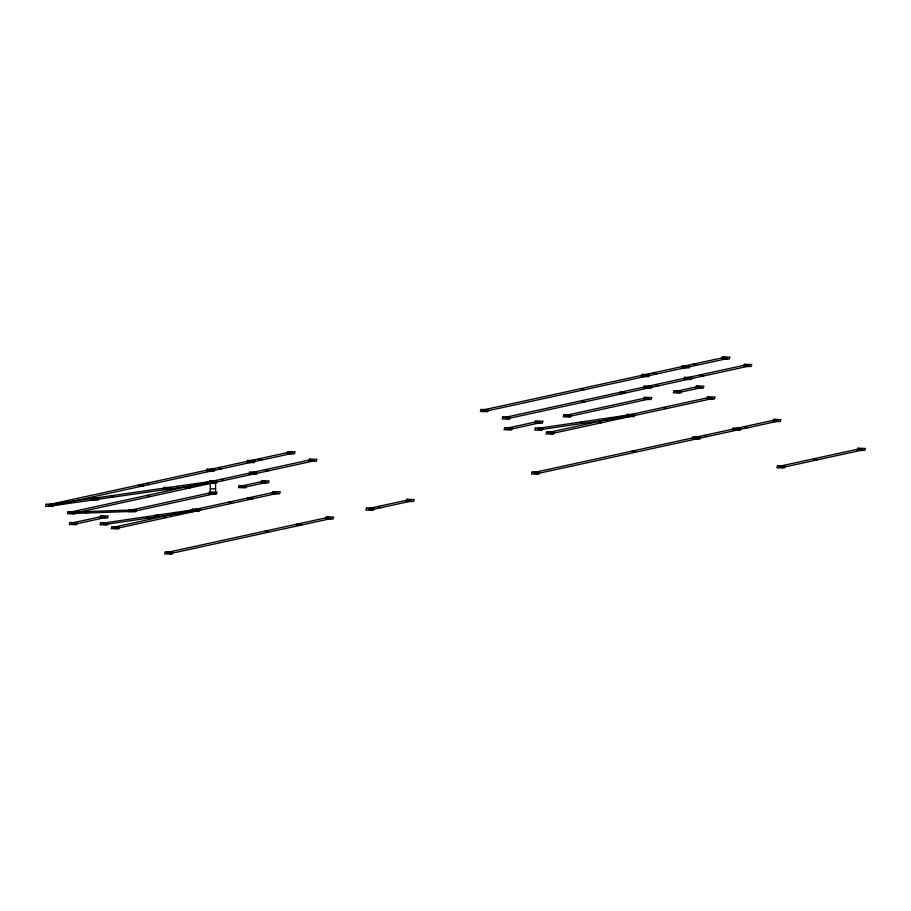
<?xml version="1.0" encoding="UTF-8"?>
<svg xmlns="http://www.w3.org/2000/svg" width="911" height="911" viewBox="0 0 911 911"><rect width="100%" height="100%" fill="white"/><g stroke="black" fill="none" stroke-linecap="round" stroke-linejoin="round"><path stroke-width="1.37" d="M210.35 488.82L215.577 488.843M693.317 364.138L696.608 365.265M683.967 366.176L687.27 367.304M700.206 374.854L703.508 375.981M686.336 377.883L689.638 379.01M653.073 372.906L656.375 374.034M643.724 374.945L647.026 376.072M655.442 384.613L658.744 385.74M646.093 386.651L649.395 387.779M744.378 426.633L747.68 427.76M735.029 428.671L738.331 429.798M663.436 407.399L666.727 408.538M813.774 458.78L817.076 459.918M581.013 388.61L584.315 389.737M704.135 435.412L707.437 436.54M628.909 414.926L632.211 416.054M694.786 437.439L698.088 438.567M581.639 400.692L584.942 401.831M597.969 421.668L601.271 422.795M632.075 451.116L635.377 452.243M258.519 458.905L261.821 460.032M249.17 460.932L252.472 462.059M377.587 506.573L380.878 507.7M265.408 469.62L268.711 470.748M251.538 472.638L254.841 473.766M218.276 467.673L221.578 468.801M208.926 469.712L212.229 470.839M220.644 479.368L223.947 480.507M211.295 481.407L214.597 482.534M228.638 502.166L231.941 503.293M146.215 483.377L149.518 484.504M265.283 531.056L268.586 532.183M194.111 509.693L197.414 510.82M146.842 495.459L150.144 496.586M163.171 516.435L166.474 517.562M581.229 421.964L583.769 423.228M146.432 516.719L148.971 517.983M176.666 486.349L179.16 487.624M166.075 487.875L168.558 489.139M110.743 495.789L113.226 497.064M94.004 498.18L96.486 499.456M58.964 503.202L61.447 504.478M85.247 511.618L85.987 513.041M46.313 504.227L45.55 506.243L52.906 506.482L53.669 504.466L46.313 504.227M68.143 511.686L67.38 513.702L74.748 513.941L75.499 511.925L68.143 511.686M69.988 522.481L69.225 524.497L76.592 524.736L77.355 522.72L69.988 522.481M91.943 497.691L91.191 499.706L98.547 499.945L99.31 497.941L91.943 497.691M100.882 515.751L100.13 517.755L107.487 518.006L108.25 515.99L100.882 515.751M100.654 522.8L99.903 524.816L107.259 525.055L108.022 523.039L100.654 522.8M111.973 526.672L111.222 528.676L118.578 528.927L119.341 526.911L111.973 526.672M129.18 509.579L128.428 511.595L135.785 511.834L136.548 509.818L129.18 509.579M164.014 487.374L163.251 489.389L170.619 489.64L171.37 487.624L164.014 487.374M165.369 551.907L164.618 553.911L171.974 554.161L172.737 552.146L165.369 551.907M207.275 469.142L206.524 471.158L213.88 471.397L214.643 469.381L207.275 469.142M192.46 509.124L191.697 511.139L199.065 511.378L199.828 509.374L192.46 509.124M209.644 480.849L208.892 482.864L216.249 483.103L217.012 481.088L209.644 480.849M209.667 492.042L208.915 494.047L216.271 494.297L217.034 492.282L209.667 492.042M247.519 460.374L246.767 462.389L254.123 462.629L254.886 460.613L247.519 460.374M239.251 485.586L238.488 487.601L245.856 487.852L246.619 485.836L239.251 485.586M249.887 472.08L249.136 474.084L256.492 474.335L257.255 472.319L249.887 472.08M261.742 480.689L260.99 482.705L268.346 482.944L269.109 480.928L261.742 480.689M287.762 451.605L286.999 453.61L294.367 453.86L295.13 451.845L287.762 451.605M272.947 491.587L272.184 493.603L279.552 493.842L280.303 491.826L272.947 491.587M309.592 459.064L308.84 461.08L316.197 461.319L316.96 459.303L309.592 459.064M326.343 516.822L325.58 518.837L332.948 519.076L333.699 517.061L326.343 516.822M366.586 508.053L365.823 510.058L373.191 510.308L373.943 508.292L366.586 508.053M406.83 499.285L406.067 501.289L413.435 501.54L414.186 499.524L406.83 499.285M481.099 409.46L480.348 411.476L487.704 411.715L488.467 409.711L481.099 409.46M502.94 416.931L502.177 418.935L509.545 419.185L510.297 417.17L502.94 416.931M504.785 427.714L504.022 429.73L511.39 429.981L512.141 427.965L504.785 427.714M535.679 420.984L534.928 423L542.284 423.239L543.047 421.224L535.679 420.984M535.452 428.033L534.7 430.049L542.056 430.299L542.819 428.284L535.452 428.033M546.771 431.905L546.008 433.921L553.376 434.16L554.139 432.144L546.771 431.905M532.172 471.966L531.409 473.971L538.777 474.221L539.528 472.205L532.172 471.966M563.977 414.812L563.226 416.828L570.582 417.079L571.345 415.063L563.977 414.812M642.073 374.387L641.31 376.391L648.678 376.642L649.441 374.626L642.073 374.387M627.258 414.368L626.495 416.373L633.862 416.623L634.614 414.607L627.258 414.368M644.441 386.082L643.69 388.097L651.046 388.337L651.809 386.332L644.441 386.082M644.464 397.276L643.701 399.291L651.069 399.53L651.832 397.515L644.464 397.276M682.316 365.607L681.553 367.623L688.921 367.873L689.673 365.858L682.316 365.607M674.049 390.83L673.286 392.846L680.654 393.085L681.405 391.07L674.049 390.83M684.685 377.313L683.933 379.329L691.29 379.568L692.053 377.553L684.685 377.313M696.539 385.922L695.776 387.938L703.144 388.188L703.896 386.173L696.539 385.922M722.56 356.839L721.797 358.854L729.164 359.093L729.916 357.089L722.56 356.839M707.745 396.82L706.982 398.836L714.349 399.075L715.101 397.071L707.745 396.82M693.134 436.881L692.383 438.897L699.739 439.136L700.502 437.121L693.134 436.881M744.389 364.298L743.638 366.313L750.994 366.564L751.757 364.548L744.389 364.298M733.378 428.113L732.626 430.117L739.983 430.368L740.745 428.352L733.378 428.113M773.621 419.333L772.87 421.349L780.226 421.599L780.989 419.584L773.621 419.333M777.607 465.749L776.844 467.753L784.212 468.003L784.963 465.988L777.607 465.749M858.094 448.201L857.331 450.216L864.687 450.455L865.45 448.451L858.094 448.201M289.413 452.163L47.964 504.785L51.267 505.912L292.716 453.291L289.413 452.163M724.211 357.408L482.75 410.03L486.053 411.157L727.513 358.535L724.211 357.408M311.243 459.622L69.794 512.255L73.096 513.383L314.546 460.761L311.243 459.622M746.041 364.867L504.592 417.489L507.894 418.616L749.343 365.994L746.041 364.867M102.533 516.309L71.639 523.039L74.941 524.178L105.835 517.437L102.533 516.309M211.318 492.6L130.831 510.137L134.133 511.276L214.62 493.728L211.318 492.6M263.393 481.247L240.903 486.155L244.205 487.283L266.695 482.386L263.393 481.247M537.331 421.554L506.436 428.284L509.739 429.411L540.633 422.681L537.331 421.554M646.115 397.845L565.629 415.382L568.931 416.509L649.418 398.972L646.115 397.845M698.19 386.492L675.7 391.388L679.002 392.516L701.493 387.619L698.19 386.492M274.598 492.145L113.624 527.23L116.927 528.357L277.901 493.272L274.598 492.145M709.396 397.39L548.422 432.474L551.724 433.602L712.698 398.517L709.396 397.39M327.994 517.38L167.02 552.465L170.323 553.592L331.297 518.518L327.994 517.38M408.481 499.843L368.238 508.611L371.54 509.739L411.783 500.97L408.481 499.843M775.272 419.903L533.823 472.524L537.126 473.652L778.575 421.03L775.272 419.903M859.733 448.77L779.258 466.307L782.56 467.434L863.036 449.897L859.733 448.77M629.285 414.858L537.308 428.455L539.859 429.719L631.835 416.122L629.285 414.858M194.487 509.625L102.522 523.21L105.061 524.474L197.038 510.889L194.487 509.625M211.705 481.338L48.363 504.717L50.857 505.992L214.199 482.614L211.705 481.338M132.118 510.001L71.069 512.107L71.821 513.531L132.858 511.413L132.118 510.001M215.565 481.987L210.339 481.965L210.35 493.158L215.588 493.181L215.565 481.987M297.635 525.169A2.619 0.717 0.3 0 0 301.769 524.679A2.619 0.717 0.3 0 0 298.102 523.927A2.619 0.717 0.3 0 0 297.635 525.169M185.981 488.091A2.619 0.717 0.3 0 0 190.114 487.601A2.619 0.717 0.3 0 0 186.436 486.861A2.619 0.717 0.3 0 0 185.981 488.091M139.895 485.916A2.619 0.717 0.3 0 0 144.029 485.426A2.619 0.717 0.3 0 0 140.362 484.686A2.619 0.717 0.3 0 0 139.895 485.916M155.485 516.548A2.619 0.717 0.3 0 0 159.63 516.059A2.619 0.717 0.3 0 0 155.952 515.319A2.619 0.717 0.3 0 0 155.485 516.548M248.68 498.955A2.619 0.717 0.3 0 0 252.825 498.476A2.619 0.717 0.3 0 0 249.147 497.725A2.619 0.717 0.3 0 0 248.68 498.955M620.767 393.336A2.619 0.717 0.3 0 0 624.912 392.846A2.619 0.717 0.3 0 0 621.234 392.094A2.619 0.717 0.3 0 0 620.767 393.336"/></g></svg>
